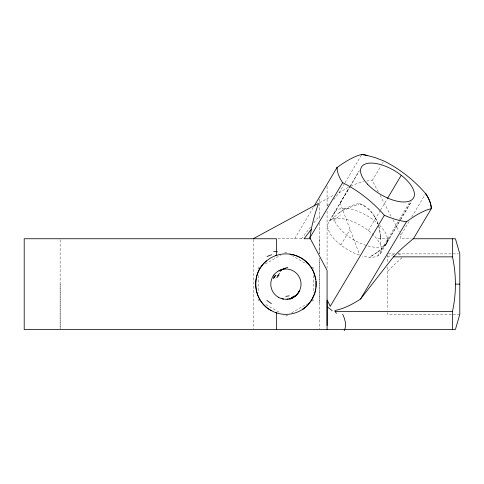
<?xml version="1.0" encoding="UTF-8"?>
<svg xmlns="http://www.w3.org/2000/svg" width="484" height="484" viewBox="0 0 484 484"><rect width="100%" height="100%" fill="white"/><g stroke="black" fill="none" stroke-linecap="round" stroke-linejoin="round"><path stroke-width="0.36" stroke-dasharray="2.42 1.81" d="M60.125 284.126L60.125 328.757L60.125 239.495M319.519 302.76L319.519 258.329L319.519 328.757M319.519 253.81L319.519 238.751M409.083 221.448L400.988 235.067L400.45 238.751L411.146 238.751M399.397 221.503L384.859 246.108M350.138 186.292L329.096 221.648L349.454 187.423M349.829 186.782L359.279 170.792L350.525 185.65M294.683 238.751L313.402 207.255M333.785 199.565L339.006 192.88L344.705 183.285M345.086 182.649L361.82 154.499M378.276 191.894L372.299 180.532L381.017 165.867M382.469 163.429L383.195 162.207M340.845 245.055L350.095 229.495M368.372 230.578L380.194 210.685M380.581 210.044L387.085 199.106M377.762 255.885L382.154 248.504L386.28 243.718M383.685 245.92L399.082 220.026M399.463 219.379L410.626 200.606M380.418 253.58L400.28 220.147M400.667 219.5L411.454 201.326M411.781 216.905L425.66 193.558M340.173 203.026L348.607 188.881L347.566 190.617M400.534 219.609L411.509 201.277M386.407 243.506L387.642 241.044L388.101 238.751L376.758 238.751M385.427 244.916L386.389 243.543M301.435 238.751L310.474 227.165M313.868 222.821L319.519 215.58M327.081 205.888L328.291 204.339M331.498 219.724L337.632 213.995L344.269 209.288M377.278 252.448L369.455 257.21M338.975 212.93L342.69 210.286M377.738 252.122L382.154 248.504L373.406 254.953M339.006 192.88L345.618 188.833A90.048 90.048 0 0 1 347.887 187.604L348.426 187.32M342.962 210.11L345.709 208.435M344.445 209.179L351.85 205.458L358.68 203.437C364.984 205.198 370.157 209.784 373.696 215.174M259.509 267.337L258.166 268.112L258.166 269.6M265.262 264.016L280.623 255.147M284.616 252.842L285.905 252.097L287.193 252.842M287.841 315.036L285.905 316.155L283.969 315.036M291.683 312.815L307.189 303.861M311.908 301.139L313.644 300.141L313.644 298.646M372.898 255.249L369.915 256.859M319.513 202.826L334.123 194.913M350.87 186.116L357.301 183.442L363.708 181.573M387.611 256.901L394.593 254.185M366.654 181.01L372.299 180.532M278.022 238.751L302.869 238.751M388.18 253.876L394.998 253.876M397.975 253.876L458.294 253.876M459.8 314.376L387.581 314.376L387.581 312.464M398.211 253.931L400.28 254.608L401.52 255.945M359.358 203.637L363.242 205.283L366.811 207.612M291.683 255.431L306.705 264.107M311.908 267.108L313.644 268.112L313.644 269.6M259.509 300.915L258.166 300.141L258.166 297.902M265.843 304.569L280.097 312.803M367.925 208.525C372.65 212.621 375.965 218.145 378.04 223.995M374.12 215.828L374.888 217.104M375.251 217.752L375.608 218.411A36.669 31.478 62.3 0 1 377.968 223.681A42.392 36.354 62.3 0 1 380.418 234.583M380.067 195.3L391.725 217.455M392.917 219.73L399.197 231.654M400.389 233.929L400.988 235.067M340.143 202.953L359.503 254.572M378.833 226.476L380.642 236.942M380.436 234.583L380.539 235.587M380.575 235.974L380.696 237.916M380.672 237.396L380.726 238.751A48.515 41.588 62.3 0 1 380.491 245.001M401.974 257.73L394.115 264.839A50.554 12.1 -52 0 0 387.581 271.542M380.708 238.297L380.726 238.751M387.581 254.977L387.581 262.388M387.581 267.005L387.581 309.566M327.081 186.443L327.081 207.116M327.081 211.193L327.081 268.112M319.519 199.166L319.519 219.809M319.519 223.051L319.519 253.925M313.644 275.559L313.644 292.693M258.166 275.559L258.166 292.693M253.18 239.501L253.18 328.751M359.219 255.074A30.25 13.764 30.7 0 1 328.975 221.805A30.25 13.764 30.7 0 1 373.866 235.466A30.25 13.764 30.7 0 1 362.304 256.012M384.774 244.898A28.816 14.217 -22.9 0 1 381.465 248.359M379.535 225.242A30.25 13.764 30.7 0 1 368.046 245.999M366.079 245.418A30.25 13.764 30.7 0 1 334.414 212.597A30.25 13.764 30.7 0 1 377.931 223.693M388.035 238.769A21.072 9.976 -25.3 0 1 386.178 243.561M346.326 209.366A42.659 39.924 -0.8 0 1 358.94 204.46M333.53 221.031A56.809 44.31 -21.7 0 1 340.246 215.126"/><path stroke-width="0.73" d="M327.081 325.563L327.081 300.86M315.991 287.248L316.016 281.216M327.081 329.501L327.081 270.453L309.887 237.777L311.587 227.734A182.631 182.631 0 0 1 318.551 203.383L253.18 238.751M315.798 288.779L314.975 292.487M314.757 293.213L311.708 299.911L306.777 306.015M314.164 205.972L337.003 167.555A128.339 30.722 -52 0 1 361.82 154.499A52.938 24.091 30.7 0 1 367.023 155.406L375.348 157.693L383.921 160.984A128.339 110.074 62.3 0 1 421.848 189.353L425.66 193.558A52.938 24.091 30.7 0 1 431.286 208.707L413.427 238.751M309.887 237.777L342.624 182.704A52.938 24.091 30.7 0 1 337.003 167.555A52.938 24.091 30.7 0 0 337.033 168.396M387.466 198.458L401.236 175.293M425.66 193.558A52.938 24.091 30.7 0 1 431.28 208.707L429.12 209.245A128.339 30.722 -52 0 0 406.469 221.763A52.938 24.091 30.7 0 1 384.369 215.283L330.221 306.366A43.5 37.31 62.3 0 0 327.081 300.038M336.428 313.372C335.932 312.416 334.868 311.696 334.976 310.534C344.197 308.586 352.709 304.194 360.532 299.039L406.469 221.763M273.224 275.874L273.859 274.979M273.2 275.922L273.521 275.438M311.248 229.416L304.031 238.751L310.401 238.751M360.532 299.039L393.45 256.859A86.491 20.703 -52 0 1 402.416 248.026L413.239 238.751M306.517 306.263L302.881 309.161L304.2 308.217M266.587 260.846C250.391 273.242 252.884 301.229 271.094 310.504M295.252 296.014L295.555 295.772A70.222 31.956 30.7 0 0 299.445 290.83A68.601 31.164 30.4 0 1 294.242 296.644M294.314 296.692L293.933 296.94M293.546 297.176L293.141 297.406M261.39 266.248L262.685 265.504M293.002 297.478L291.701 298.096M279.256 270.538L279.704 270.332M292.154 297.896L291.102 298.325M279.988 270.205L281.797 269.57M275.735 255.637L276.515 255.37L276.515 238.751L24.2 238.751L24.2 329.501L455.408 329.501L459.8 314.376L459.8 253.876L455.42 238.751L412.925 238.751M290.751 298.453L289.359 298.852M282.819 269.316L282.414 269.406A61.71 30.062 66 0 0 281.779 269.527M288.325 299.051L286.988 299.209M393.45 256.859L452.486 256.859L452.486 238.751M455.42 284.126L459.8 284.126M335.043 311.394L452.486 311.394L452.486 329.501M289.88 254.136L291.047 254.312M283.606 299.076L282.003 298.737M291.289 254.36L293.074 254.735M293.34 254.802L294.435 255.104M295.004 255.274L300.389 257.567M275.735 312.616L276.515 312.882L276.515 329.501M300.957 257.887C306.299 260.943 310.661 265.668 313.275 271.24M313.584 271.923L315.84 279.764M342.696 314.304A37.328 19.638 36.5 0 1 344.221 330.663M361.82 154.499A52.938 24.091 30.7 0 1 367.023 155.406M327.759 307.201A37.867 14.98 29.2 0 1 332.193 310.837M452.486 256.859A128.339 128.339 0 0 1 452.486 311.394M342.624 182.704A128.339 110.08 62.3 0 1 384.369 215.283M273.817 278.137A21.78 6.262 -68.6 0 1 275.947 275.287M277.296 276.019A49.767 21.223 -85 0 1 279.595 273.539M280.194 271.379A55.89 27.346 71.5 0 1 287.762 267.471M296.946 294.466A20.346 17.454 62.3 0 1 289.589 298.785M294.744 296.353A47.571 21.647 30.8 0 1 289.662 298.852M273.321 278.391A17.769 4.822 -67.6 0 1 275.602 275.196M276.781 277.834A45.883 18.253 -80.2 0 1 278.941 275.221M278.923 271.052A60.615 29.324 77.7 0 1 280.048 270.417M282.747 269.152A55.66 26.989 64.3 0 1 285.651 268.668M292.046 298.38A39.095 18.138 32.2 0 1 290.025 299.191M289.166 295.809A33.699 14.084 -35.4 0 1 285.735 296.341M294.133 295.948A23.353 15.349 -76.9 0 1 292.064 297.267M271.427 303.643A71.735 19.36 52.2 0 1 266.872 300.413M273.635 251.686A71.735 24.853 -62.7 0 1 277.544 251.874M267.047 256.647A53.676 23.159 -72.8 0 1 271.669 254.802M270.78 310.323A30.25 30.25 0 0 0 316.155 284.126A30.25 30.25 0 0 0 270.78 257.93A30.25 30.25 0 0 0 270.78 310.323M278.27 297.182A15.125 15.125 0 0 0 301.03 284.205A15.125 15.125 0 0 0 278.415 270.986A15.125 15.125 0 0 0 278.27 297.182M367.495 184.126A30.25 13.764 30.7 0 0 413.106 198.543A30.25 13.764 30.7 0 0 381.815 164.935A30.25 13.764 30.7 0 0 367.495 184.126"/></g></svg>
